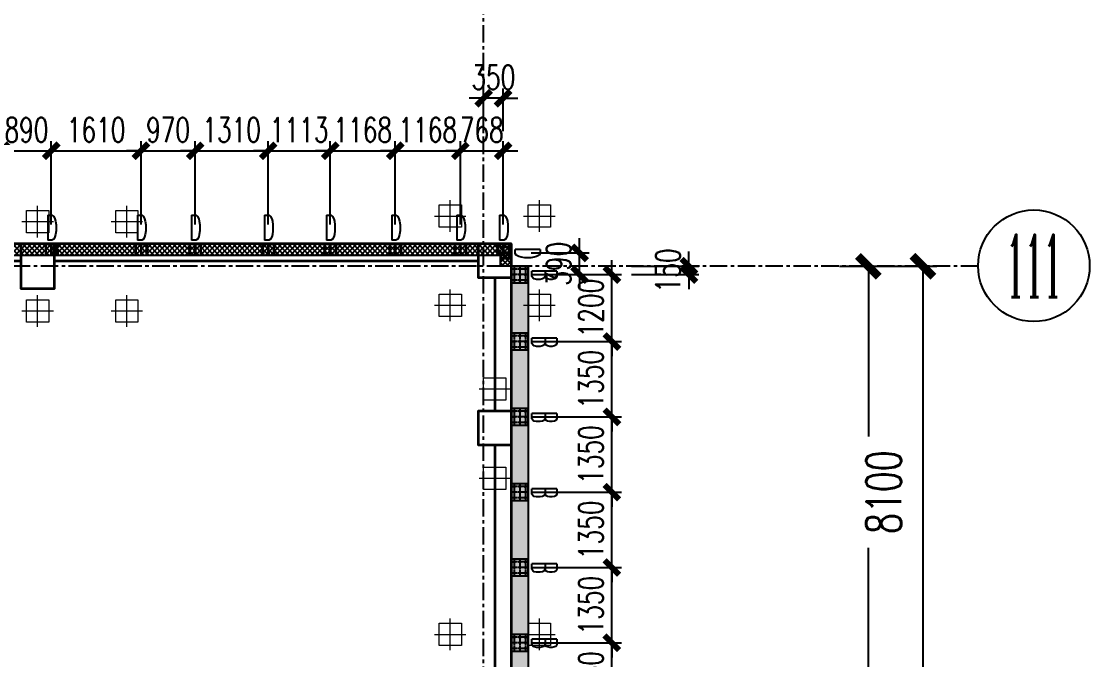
# Model space of a CAD drawing. Extents: x 782294 to 1727252, y -631030 to 17645.
# Drawn here: x 1126406 to 1145567, y -162983 to -151541 of the extents above; entities that cross this region are included whole.
import ezdxf
from ezdxf.enums import TextEntityAlignment as Align

# ---------------------------------------------------------------- set-up
doc = ezdxf.new("R2010")
doc.units = 0
doc.linetypes.add('CENTER', pattern=[2, 1.25, -0.25, 0.25, -0.25])
doc.layers.get('Defpoints').update_dxf_attribs({"color": 210})
for name, color, linetype in [('!ZN1-填充-8', 8, 'Continuous'), ('!ZN3-铝板幕墙-3', 3, 'Continuous'), ('2钢材断面', 2, 'Continuous'), ('30预埋件', 30, 'Continuous'), ('3符号', 3, 'Continuous'), ('40钢材投影', 40, 'Continuous'), ('ALT_CEN-0-30', 1, 'CENTER'), ('DIM', 173, 'Continuous'), ('DOTE', 1, 'CENTER'), ('S-HATCH1-W', 252, 'Continuous'), ('结构轮廓线', 1, 'Continuous')]:
    doc.layers.add(name, color=color, linetype=linetype)
for name, color, linetype, lineweight in [('S-col', 2, 'Continuous', 0), ('S-zhuang', 1, 'Continuous', 0), ('砼墙', 3, 'Continuous', 35), ('砼柱', 2, 'Continuous', 35)]:
    doc.layers.add(name, color=color, linetype=linetype, lineweight=lineweight)
doc.styles.add('_TCH_AXIS', font='COMPLEX', dxfattribs={"bigfont": 'GBCBIG'})
doc.styles.add('DHTEXT-1', font='romans.shx', dxfattribs={"width": 0.7, "bigfont": 'chinese.shx'})
doc.dimstyles.new('ZN175', dxfattribs={"dimscale": 175, "dimtxt": 2.5, "dimasz": 1.5, "dimexe": 1, "dimexo": 2, "dimgap": 0.9, "dimtad": 1, "dimdec": 0, "dimdsep": 46, "dimtxsty": 'DHTEXT-1', "dimblk": 'ARCHTICK', "dimcen": 2.5, "dimclrd": 173, "dimclre": 173, "dimclrt": 7, "dimazin": 2, "dimtfac": 1, "dimtdec": 0, "dimtix": 1, "dimtmove": 2, "dimatfit": 3, "dimfxl": 0, "dimtolj": 1, "dimtzin": 0, "dimarcsym": 0})
doc.dimstyles.new('ZN250', dxfattribs={"dimscale": 250, "dimtxt": 2.5, "dimasz": 1.5, "dimexe": 1, "dimexo": 2, "dimgap": 0.9, "dimtad": 1, "dimdec": 0, "dimdsep": 46, "dimtxsty": 'DHTEXT-1', "dimblk": 'ARCHTICK', "dimcen": 2.5, "dimclrd": 173, "dimclre": 173, "dimclrt": 7, "dimazin": 2, "dimtfac": 1, "dimtdec": 0, "dimtix": 1, "dimtmove": 2, "dimatfit": 3, "dimfxl": 0, "dimarcsym": 0})

# ---------------------------------------------------------------- blocks, each defined once
blk = doc.blocks.new('_ArchTick')
at = {"color": 0, "linetype": 'ByBlock', "const_width": 0.4}
blk.add_lwpolyline([(-0.5, -0.5), (0.5, 0.5)], dxfattribs=at)
blk = doc.blocks.new('*D1352')
at = {"layer": 'Defpoints', "color": 0, "ltscale": 2500, "transparency": 16777216}
for p in [(130984, 90000), (130984, 81900), (132000, 81900)]:
    blk.add_point(p, dxfattribs=at)
at = {"layer": 'DIM', "color": 173, "linetype": 'ByBlock', "lineweight": -2, "ltscale": 2500, "transparency": 16777216}
for p, q in [((131484, 90000), (132250, 90000)), ((132000, 90000), (132000, 86946)), ((132000, 81900), (132000, 84954)), ((131484, 81900), (132250, 81900))]:
    blk.add_line(p, q, dxfattribs=at)
at = {"layer": 'DIM', "color": 173, "lineweight": -2, "ltscale": 2500, "transparency": 16777216, "xscale": 375, "yscale": 375, "zscale": 375}
for p, rotation in [((132000, 90000), 90), ((132000, 81900), 270)]:
    blk.add_blockref('_ArchTick', p, dxfattribs=dict(at, rotation=rotation))
at = {"layer": 'DIM', "color": 7, "ltscale": 2500, "transparency": 16777216, "insert": (132275, 85950), "char_height": 625, "attachment_point": 5, "rotation": 90, "style": 'DHTEXT-1'}
blk.add_mtext('8100', dxfattribs=at)
blk = doc.blocks.new('*D1372')
at = {"layer": 'Defpoints', "color": 0, "ltscale": 2500, "transparency": 16777216}
for p in [(131084, 90000), (131084, 0), (132980, 0)]:
    blk.add_point(p, dxfattribs=at)
at = {"layer": 'DIM', "color": 173, "linetype": 'ByBlock', "lineweight": -2, "ltscale": 2500, "transparency": 16777216}
for p, q in [((131584, 90000), (133230, 90000)), ((132980, 90000), (132980, 46204)), ((132980, 0), (132980, 43796)), ((131584, 0), (133230, 0))]:
    blk.add_line(p, q, dxfattribs=at)
at = {"layer": 'DIM', "color": 173, "lineweight": -2, "ltscale": 2500, "transparency": 16777216, "xscale": 375, "yscale": 375, "zscale": 375}
for p, rotation in [((132980, 90000), 90), ((132980, 0), 270)]:
    blk.add_blockref('_ArchTick', p, dxfattribs=dict(at, rotation=rotation))
at = {"layer": 'DIM', "color": 7, "ltscale": 2500, "transparency": 16777216, "insert": (133255, 45000), "char_height": 625, "attachment_point": 5, "rotation": 90, "style": 'DHTEXT-1'}
blk.add_mtext('90000', dxfattribs=at)
blk = doc.blocks.new('卓越-轴号')
blk.add_circle((0, 0), 4)
at = {"color": 0, "style": '_TCH_AXIS', "width": 1.041667, "flags": 8}
blk.add_attdef('A', text='', height=4.48, dxfattribs=at).set_placement((-2, -2.24), (2, -2.24), align=Align.FIT)
blk = doc.blocks.new('20250913105919')
at = {"layer": '结构轮廓线', "color": 1, "ltscale": 500}
blk.add_line((125600, 90000), (125900, 90000), dxfattribs=at)
blk.add_lwpolyline([(125900, 90000), (125900, 79200)], dxfattribs=at)
blk = doc.blocks.new('A$C6AFE39C8')
at = {"layer": '砼柱', "lineweight": 35}
for points in [[(-8200, 0), (-8800, 0), (-8800, -800), (-8200, -800)], [(0, 0), (-600, 0), (-600, -600), (0, -600)], [(0, -3000), (-600, -3000), (-600, -3600), (0, -3600)]]:
    blk.add_lwpolyline(points, close=True, dxfattribs=at)
blk = doc.blocks.new('A$C5b102a0f')
at = {"layer": '砼墙', "lineweight": 35}
for p, q in [((125000, 90400), (117400, 90400)), ((117400, 90100), (125000, 90100)), ((125300, 89800), (125300, 87400)), ((125600, 87400), (125600, 89800)), ((125300, 86800), (125300, 82100)), ((125600, 82100), (125600, 86800))]:
    blk.add_line(p, q, dxfattribs=at)
at = {"layer": 'S-col'}
blk.add_blockref('A$C6AFE39C8', (125600, 90400), dxfattribs=at)
blk = doc.blocks.new('20250903183753')
at = {"layer": '2钢材断面'}
for p, q in [((150, 0), (-150, 0)), ((-150, 0), (-150, -300)), ((150, -300), (150, 0)), ((-150, -300), (150, -300))]:
    blk.add_line(p, q, dxfattribs=at)
at = {"layer": '40钢材投影'}
for centre, radius in [((-100, -50), 12), ((-100, -150), 12), ((-100, -50), 6), ((-100, -150), 6), ((0, -50), 12), ((0, -150), 12), ((0, -50), 6), ((0, -150), 6), ((100, -50), 12), ((100, -150), 12), ((100, -50), 6), ((100, -150), 6), ((-100, -250), 12), ((-100, -250), 6), ((0, -250), 12), ((0, -250), 6), ((100, -251), 12), ((100, -251), 6)]:
    blk.add_circle(centre, radius, dxfattribs=at)
at = {"layer": 'ALT_CEN-0-30', "ltscale": 20}
for p, q in [((-100, 0), (-100, -300)), ((0, 0), (0, -300)), ((100, 0), (100, -300)), ((-150, -50), (150, -50)), ((-150, -150), (150, -150)), ((-150, -250), (150, -250))]:
    blk.add_line(p, q, dxfattribs=at)
blk = doc.blocks.new('20250903183821')
at = {"ltscale": 50}
blk.add_blockref('20250903183753', (0, 0), dxfattribs=at)
at = {"layer": '30预埋件', "style": 'DHTEXT-1', "text_generation_flag": 6, "width": 0.55}
blk.add_attdef('B', (-105, 65), '', height=450, rotation=180, dxfattribs=at)
blk = doc.blocks.new('234')
at = {"layer": '!ZN1-填充-8'}
h = blk.add_hatch(color=252, dxfattribs=at)
h.dxf.hatch_style = 1
h.paths.add_polyline_path([(-105, -10), (-113, -10), (-105, -18)])
h = blk.add_hatch(color=252, dxfattribs=at)
h.dxf.hatch_style = 1
h.paths.add_polyline_path([(-95, -18), (-105, -18), (-105, -10), (-95, -10)])
h = blk.add_hatch(color=252, dxfattribs=at)
h.dxf.hatch_style = 1
h.paths.add_polyline_path([(-95, -10), (-87, -10), (-95, -18)])
h = blk.add_hatch(color=252, dxfattribs=at)
h.dxf.hatch_style = 1
h.paths.add_polyline_path([(-5, -10), (-13, -10), (-5, -18)])
h = blk.add_hatch(color=252, dxfattribs=at)
h.dxf.hatch_style = 1
h.paths.add_polyline_path([(5, -18), (-5, -18), (-5, -10), (5, -10)])
h = blk.add_hatch(color=252, dxfattribs=at)
h.dxf.hatch_style = 1
h.paths.add_polyline_path([(5, -10), (13, -10), (5, -18)])
h = blk.add_hatch(color=252, dxfattribs=at)
h.dxf.hatch_style = 1
h.paths.add_polyline_path([(95, -10), (87, -10), (95, -18)])
h = blk.add_hatch(color=252, dxfattribs=at)
h.dxf.hatch_style = 1
h.paths.add_polyline_path([(105, -18), (95, -18), (95, -10), (105, -10)])
h = blk.add_hatch(color=252, dxfattribs=at)
h.dxf.hatch_style = 1
h.paths.add_polyline_path([(105, -10), (113, -10), (105, -18)])
at = {"layer": '2钢材断面'}
for p, q in [((-150, 0), (-150, -10)), ((150, 0), (-150, 0)), ((150, 0), (150, -10)), ((-94, -10), (-150, -10)), ((0, -10), (-94, -10)), ((106, -10), (0, -10)), ((150, -10), (106, -10))]:
    blk.add_line(p, q, dxfattribs=at)
at = {"layer": '40钢材投影'}
for p, q in [((-105, -18), (-113, -10)), ((-105, -10), (-105, -200)), ((-95, -10), (-95, -200)), ((-95, -18), (-87, -10)), ((-5, -18), (-13, -10)), ((-5, -10), (-5, -200)), ((5, -10), (5, -200)), ((5, -18), (13, -10)), ((95, -18), (87, -10)), ((95, -10), (95, -200)), ((105, -10), (105, -200)), ((105, -18), (113, -10)), ((-95, -200), (-105, -200)), ((5, -200), (-5, -200)), ((105, -200), (95, -200))]:
    blk.add_line(p, q, dxfattribs=at)
for points in [[(-95, -172), (-95, -150), (-85, -150), (-85, -200), (-95, -200), (-95, -184)], [(5, -172), (5, -150), (15, -150), (15, -200), (5, -200), (5, -184)], [(105, -172), (105, -150), (115, -150), (115, -200), (105, -200), (105, -184)]]:
    blk.add_lwpolyline(points, dxfattribs=at)
at = {"layer": 'ALT_CEN-0-30', "ltscale": 0.3}
for p, q in [((-100, 0), (-100, -215)), ((0, 0), (0, -215)), ((100, 0), (100, -215))]:
    blk.add_line(p, q, dxfattribs=at)
blk = doc.blocks.new('20250912151943')
at = {"layer": '40钢材投影', "color": 2, "ltscale": 500, "rotation": 180}
blk.add_blockref('234', (0, 0), dxfattribs=at)
at = {"layer": '30预埋件', "style": 'DHTEXT-1', "text_generation_flag": 6, "width": 0.55}
blk.add_attdef('B', (105, -65), '', height=450, dxfattribs=at)
blk = doc.blocks.new('20250913102435')
at = {"ltscale": 500, "rotation": 270}
for p in [(125900, 89850), (125900, 88650), (125900, 87300), (125900, 85950), (125900, 84600), (125900, 83250)]:
    blk.add_blockref('20250903183821', p, dxfattribs=at).add_auto_attribs({'B': 'B'})
at = {"layer": '结构轮廓线', "ltscale": 500}
for p, rotation in [((117345, 90400), 180), ((118955, 90400), 180), ((119925, 90400), 180), ((121235, 90400), 180), ((122347, 90400), 180), ((123515, 90400), 180), ((124682, 90400), 180), ((125450, 90400), 180), ((125600, 90240), 90)]:
    blk.add_blockref('20250912151943', p, dxfattribs=dict(at, rotation=rotation)).add_auto_attribs({'B': 'D'})
blk = doc.blocks.new('*D550')
at = {"layer": 'Defpoints', "color": 0, "ltscale": 1750, "transparency": 16777216}
for p in [(1135047, -153861), (1134280, -155531), (1135047, -155531)]:
    blk.add_point(p, dxfattribs=at)
at = {"layer": 'DIM', "color": 173, "linetype": 'ByBlock', "lineweight": -2, "ltscale": 1750, "transparency": 16777216}
for p, q in [((1134280, -155181), (1134280, -153686)), ((1135047, -155181), (1135047, -153686)), ((1134280, -153861), (1134017, -153861)), ((1134280, -153861), (1135047, -153861)), ((1135047, -153861), (1135310, -153861))]:
    blk.add_line(p, q, dxfattribs=at)
at = {"layer": 'DIM', "color": 173, "lineweight": -2, "ltscale": 1750, "transparency": 16777216, "xscale": 262.5, "yscale": 262.5, "zscale": 262.5}
blk.add_blockref('_ArchTick', (1134280, -153861), dxfattribs=at)
at = {"layer": 'DIM', "color": 173, "lineweight": -2, "ltscale": 1750, "transparency": 16777216, "xscale": 262.5, "yscale": 262.5, "zscale": 262.5, "rotation": 180}
blk.add_blockref('_ArchTick', (1135047, -153861), dxfattribs=at)
at = {"layer": 'DIM', "color": 7, "ltscale": 1750, "transparency": 16777216, "insert": (1134664, -153485), "char_height": 437.5, "attachment_point": 5, "style": 'DHTEXT-1'}
blk.add_mtext('\\A1;768', dxfattribs=at)
blk = doc.blocks.new('*D551')
at = {"layer": 'Defpoints', "color": 0, "ltscale": 1750, "transparency": 16777216}
for p in [(1134280, -153861), (1133112, -155531), (1134280, -155531)]:
    blk.add_point(p, dxfattribs=at)
at = {"layer": 'DIM', "color": 173, "linetype": 'ByBlock', "lineweight": -2, "ltscale": 1750, "transparency": 16777216}
for p, q in [((1133112, -155181), (1133112, -153686)), ((1134280, -155181), (1134280, -153686)), ((1133112, -153861), (1132850, -153861)), ((1133112, -153861), (1134280, -153861)), ((1134280, -153861), (1134542, -153861))]:
    blk.add_line(p, q, dxfattribs=at)
at = {"layer": 'DIM', "color": 173, "lineweight": -2, "ltscale": 1750, "transparency": 16777216, "xscale": 262.5, "yscale": 262.5, "zscale": 262.5}
blk.add_blockref('_ArchTick', (1133112, -153861), dxfattribs=at)
at = {"layer": 'DIM', "color": 173, "lineweight": -2, "ltscale": 1750, "transparency": 16777216, "xscale": 262.5, "yscale": 262.5, "zscale": 262.5, "rotation": 180}
blk.add_blockref('_ArchTick', (1134280, -153861), dxfattribs=at)
at = {"layer": 'DIM', "color": 7, "ltscale": 1750, "transparency": 16777216, "insert": (1133696, -153485), "char_height": 437.5, "attachment_point": 5, "style": 'DHTEXT-1'}
blk.add_mtext('\\A1;1168', dxfattribs=at)
blk = doc.blocks.new('*D552')
at = {"layer": 'Defpoints', "color": 0, "ltscale": 1750, "transparency": 16777216}
for p in [(1133112, -153861), (1131945, -155531), (1133112, -155531)]:
    blk.add_point(p, dxfattribs=at)
at = {"layer": 'DIM', "color": 173, "linetype": 'ByBlock', "lineweight": -2, "ltscale": 1750, "transparency": 16777216}
for p, q in [((1131945, -155181), (1131945, -153686)), ((1133112, -155181), (1133112, -153686)), ((1131945, -153861), (1131682, -153861)), ((1131945, -153861), (1133112, -153861)), ((1133112, -153861), (1133375, -153861))]:
    blk.add_line(p, q, dxfattribs=at)
at = {"layer": 'DIM', "color": 173, "lineweight": -2, "ltscale": 1750, "transparency": 16777216, "xscale": 262.5, "yscale": 262.5, "zscale": 262.5}
blk.add_blockref('_ArchTick', (1131945, -153861), dxfattribs=at)
at = {"layer": 'DIM', "color": 173, "lineweight": -2, "ltscale": 1750, "transparency": 16777216, "xscale": 262.5, "yscale": 262.5, "zscale": 262.5, "rotation": 180}
blk.add_blockref('_ArchTick', (1133112, -153861), dxfattribs=at)
at = {"layer": 'DIM', "color": 7, "ltscale": 1750, "transparency": 16777216, "insert": (1132529, -153485), "char_height": 437.5, "attachment_point": 5, "style": 'DHTEXT-1'}
blk.add_mtext('\\A1;1168', dxfattribs=at)
blk = doc.blocks.new('*D553')
at = {"layer": 'Defpoints', "color": 0, "ltscale": 1750, "transparency": 16777216}
for p in [(1131945, -153861), (1130832, -155531), (1131945, -155531)]:
    blk.add_point(p, dxfattribs=at)
at = {"layer": 'DIM', "color": 173, "linetype": 'ByBlock', "lineweight": -2, "ltscale": 1750, "transparency": 16777216}
for p, q in [((1130832, -155181), (1130832, -153686)), ((1131945, -155181), (1131945, -153686)), ((1130832, -153861), (1130570, -153861)), ((1130832, -153861), (1131945, -153861)), ((1131945, -153861), (1132207, -153861))]:
    blk.add_line(p, q, dxfattribs=at)
at = {"layer": 'DIM', "color": 173, "lineweight": -2, "ltscale": 1750, "transparency": 16777216, "xscale": 262.5, "yscale": 262.5, "zscale": 262.5}
blk.add_blockref('_ArchTick', (1130832, -153861), dxfattribs=at)
at = {"layer": 'DIM', "color": 173, "lineweight": -2, "ltscale": 1750, "transparency": 16777216, "xscale": 262.5, "yscale": 262.5, "zscale": 262.5, "rotation": 180}
blk.add_blockref('_ArchTick', (1131945, -153861), dxfattribs=at)
at = {"layer": 'DIM', "color": 7, "ltscale": 1750, "transparency": 16777216, "insert": (1131389, -153485), "char_height": 437.5, "attachment_point": 5, "style": 'DHTEXT-1'}
blk.add_mtext('\\A1;1113', dxfattribs=at)
blk = doc.blocks.new('*D554')
at = {"layer": 'Defpoints', "color": 0, "ltscale": 1750, "transparency": 16777216}
for p in [(1130832, -153861), (1129522, -155531), (1130832, -155531)]:
    blk.add_point(p, dxfattribs=at)
at = {"layer": 'DIM', "color": 173, "linetype": 'ByBlock', "lineweight": -2, "ltscale": 1750, "transparency": 16777216}
for p, q in [((1129522, -155181), (1129522, -153686)), ((1130832, -155181), (1130832, -153686)), ((1129522, -153861), (1129260, -153861)), ((1129522, -153861), (1130832, -153861)), ((1130832, -153861), (1131095, -153861))]:
    blk.add_line(p, q, dxfattribs=at)
at = {"layer": 'DIM', "color": 173, "lineweight": -2, "ltscale": 1750, "transparency": 16777216, "xscale": 262.5, "yscale": 262.5, "zscale": 262.5}
blk.add_blockref('_ArchTick', (1129522, -153861), dxfattribs=at)
at = {"layer": 'DIM', "color": 173, "lineweight": -2, "ltscale": 1750, "transparency": 16777216, "xscale": 262.5, "yscale": 262.5, "zscale": 262.5, "rotation": 180}
blk.add_blockref('_ArchTick', (1130832, -153861), dxfattribs=at)
at = {"layer": 'DIM', "color": 7, "ltscale": 1750, "transparency": 16777216, "insert": (1130177, -153485), "char_height": 437.5, "attachment_point": 5, "style": 'DHTEXT-1'}
blk.add_mtext('\\A1;1310', dxfattribs=at)
blk = doc.blocks.new('*D555')
at = {"layer": 'Defpoints', "color": 0, "ltscale": 1750, "transparency": 16777216}
for p in [(1129522, -153861), (1128552, -155531), (1129522, -155531)]:
    blk.add_point(p, dxfattribs=at)
at = {"layer": 'DIM', "color": 173, "linetype": 'ByBlock', "lineweight": -2, "ltscale": 1750, "transparency": 16777216}
for p, q in [((1128552, -155181), (1128552, -153686)), ((1129522, -155181), (1129522, -153686)), ((1128552, -153861), (1128290, -153861)), ((1128552, -153861), (1129522, -153861)), ((1129522, -153861), (1129785, -153861))]:
    blk.add_line(p, q, dxfattribs=at)
at = {"layer": 'DIM', "color": 173, "lineweight": -2, "ltscale": 1750, "transparency": 16777216, "xscale": 262.5, "yscale": 262.5, "zscale": 262.5}
blk.add_blockref('_ArchTick', (1128552, -153861), dxfattribs=at)
at = {"layer": 'DIM', "color": 173, "lineweight": -2, "ltscale": 1750, "transparency": 16777216, "xscale": 262.5, "yscale": 262.5, "zscale": 262.5, "rotation": 180}
blk.add_blockref('_ArchTick', (1129522, -153861), dxfattribs=at)
at = {"layer": 'DIM', "color": 7, "ltscale": 1750, "transparency": 16777216, "insert": (1129037, -153485), "char_height": 437.5, "attachment_point": 5, "style": 'DHTEXT-1'}
blk.add_mtext('\\A1;970', dxfattribs=at)
blk = doc.blocks.new('*D556')
at = {"layer": 'Defpoints', "color": 0, "ltscale": 1750, "transparency": 16777216}
for p in [(1128552, -153861), (1126942, -155531), (1128552, -155531)]:
    blk.add_point(p, dxfattribs=at)
at = {"layer": 'DIM', "color": 173, "linetype": 'ByBlock', "lineweight": -2, "ltscale": 1750, "transparency": 16777216}
for p, q in [((1126942, -155181), (1126942, -153686)), ((1128552, -155181), (1128552, -153686)), ((1126942, -153861), (1128552, -153861))]:
    blk.add_line(p, q, dxfattribs=at)
at = {"layer": 'DIM', "color": 173, "lineweight": -2, "ltscale": 1750, "transparency": 16777216, "xscale": 262.5, "yscale": 262.5, "zscale": 262.5, "rotation": 180}
blk.add_blockref('_ArchTick', (1126942, -153861), dxfattribs=at)
at = {"layer": 'DIM', "color": 173, "lineweight": -2, "ltscale": 1750, "transparency": 16777216, "xscale": 262.5, "yscale": 262.5, "zscale": 262.5}
blk.add_blockref('_ArchTick', (1128552, -153861), dxfattribs=at)
at = {"layer": 'DIM', "color": 7, "ltscale": 1750, "transparency": 16777216, "insert": (1127747, -153485), "char_height": 437.5, "attachment_point": 5, "style": 'DHTEXT-1'}
blk.add_mtext('\\A1;1610', dxfattribs=at)
blk = doc.blocks.new('*D557')
at = {"layer": 'Defpoints', "color": 0, "ltscale": 1750, "transparency": 16777216}
for p in [(1126942, -153861), (1126052, -155531), (1126942, -155531)]:
    blk.add_point(p, dxfattribs=at)
at = {"layer": 'DIM', "color": 173, "linetype": 'ByBlock', "lineweight": -2, "ltscale": 1750, "transparency": 16777216}
for p, q in [((1126052, -155181), (1126052, -153686)), ((1126942, -155181), (1126942, -153686)), ((1126052, -153861), (1125790, -153861)), ((1126052, -153861), (1126942, -153861)), ((1126942, -153861), (1127205, -153861))]:
    blk.add_line(p, q, dxfattribs=at)
at = {"layer": 'DIM', "color": 173, "lineweight": -2, "ltscale": 1750, "transparency": 16777216, "xscale": 262.5, "yscale": 262.5, "zscale": 262.5}
blk.add_blockref('_ArchTick', (1126052, -153861), dxfattribs=at)
at = {"layer": 'DIM', "color": 173, "lineweight": -2, "ltscale": 1750, "transparency": 16777216, "xscale": 262.5, "yscale": 262.5, "zscale": 262.5, "rotation": 180}
blk.add_blockref('_ArchTick', (1126942, -153861), dxfattribs=at)
at = {"layer": 'DIM', "color": 7, "ltscale": 1750, "transparency": 16777216, "insert": (1126497, -153485), "char_height": 437.5, "attachment_point": 5, "style": 'DHTEXT-1'}
blk.add_mtext('\\A1;890', dxfattribs=at)
blk = doc.blocks.new('*D756')
at = {"layer": 'Defpoints', "color": 0, "ltscale": 1750, "transparency": 16777216}
for p in [(1135197, -155691), (1136418, -155691), (1135197, -156081)]:
    blk.add_point(p, dxfattribs=at)
at = {"layer": 'DIM', "color": 173, "linetype": 'ByBlock', "lineweight": -2, "ltscale": 1750, "transparency": 16777216}
for p, q in [((1136418, -155691), (1136418, -155429)), ((1135547, -155691), (1136593, -155691)), ((1136418, -156081), (1136418, -155691)), ((1135547, -156081), (1136593, -156081)), ((1136418, -156081), (1136418, -156344))]:
    blk.add_line(p, q, dxfattribs=at)
at = {"layer": 'DIM', "color": 173, "lineweight": -2, "ltscale": 1750, "transparency": 16777216, "xscale": 262.5, "yscale": 262.5, "zscale": 262.5}
for p, rotation in [((1136418, -155691), 270), ((1136418, -156081), 90)]:
    blk.add_blockref('_ArchTick', p, dxfattribs=dict(at, rotation=rotation))
at = {"layer": 'DIM', "color": 7, "ltscale": 1750, "transparency": 16777216, "insert": (1136042, -155886), "char_height": 437.5, "attachment_point": 5, "rotation": 90, "style": 'DHTEXT-1'}
blk.add_mtext('\\A1;390', dxfattribs=at)
blk = doc.blocks.new('*D757')
at = {"layer": 'Defpoints', "color": 0, "ltscale": 1750, "transparency": 16777216}
for p in [(1135197, -156081), (1136997, -156081), (1135197, -157281)]:
    blk.add_point(p, dxfattribs=at)
at = {"layer": 'DIM', "color": 173, "linetype": 'ByBlock', "lineweight": -2, "ltscale": 1750, "transparency": 16777216}
for p, q in [((1136997, -156081), (1136997, -155819)), ((1135547, -156081), (1137172, -156081)), ((1136997, -157281), (1136997, -156081)), ((1135547, -157281), (1137172, -157281)), ((1136997, -157281), (1136997, -157544))]:
    blk.add_line(p, q, dxfattribs=at)
at = {"layer": 'DIM', "color": 173, "lineweight": -2, "ltscale": 1750, "transparency": 16777216, "xscale": 262.5, "yscale": 262.5, "zscale": 262.5}
for p, rotation in [((1136997, -156081), 270), ((1136997, -157281), 90)]:
    blk.add_blockref('_ArchTick', p, dxfattribs=dict(at, rotation=rotation))
at = {"layer": 'DIM', "color": 7, "ltscale": 1750, "transparency": 16777216, "insert": (1136621, -156681), "char_height": 437.5, "attachment_point": 5, "rotation": 90, "style": 'DHTEXT-1'}
blk.add_mtext('\\A1;1200', dxfattribs=at)
blk = doc.blocks.new('*D758')
at = {"layer": 'Defpoints', "color": 0, "ltscale": 1750, "transparency": 16777216}
for p in [(1135197, -157281), (1136997, -157281), (1135197, -158631)]:
    blk.add_point(p, dxfattribs=at)
at = {"layer": 'DIM', "color": 173, "linetype": 'ByBlock', "lineweight": -2, "ltscale": 1750, "transparency": 16777216}
for p, q in [((1136997, -157281), (1136997, -157019)), ((1135547, -157281), (1137172, -157281)), ((1136997, -158631), (1136997, -157281)), ((1135547, -158631), (1137172, -158631)), ((1136997, -158631), (1136997, -158894))]:
    blk.add_line(p, q, dxfattribs=at)
at = {"layer": 'DIM', "color": 173, "lineweight": -2, "ltscale": 1750, "transparency": 16777216, "xscale": 262.5, "yscale": 262.5, "zscale": 262.5}
for p, rotation in [((1136997, -157281), 270), ((1136997, -158631), 90)]:
    blk.add_blockref('_ArchTick', p, dxfattribs=dict(at, rotation=rotation))
at = {"layer": 'DIM', "color": 7, "ltscale": 1750, "transparency": 16777216, "insert": (1136621, -157956), "char_height": 437.5, "attachment_point": 5, "rotation": 90, "style": 'DHTEXT-1'}
blk.add_mtext('\\A1;1350', dxfattribs=at)
blk = doc.blocks.new('*D759')
at = {"layer": 'Defpoints', "color": 0, "ltscale": 1750, "transparency": 16777216}
for p in [(1135197, -158631), (1136997, -158631), (1135197, -159981)]:
    blk.add_point(p, dxfattribs=at)
at = {"layer": 'DIM', "color": 173, "linetype": 'ByBlock', "lineweight": -2, "ltscale": 1750, "transparency": 16777216}
for p, q in [((1136997, -158631), (1136997, -158369)), ((1135547, -158631), (1137172, -158631)), ((1136997, -159981), (1136997, -158631)), ((1135547, -159981), (1137172, -159981)), ((1136997, -159981), (1136997, -160244))]:
    blk.add_line(p, q, dxfattribs=at)
at = {"layer": 'DIM', "color": 173, "lineweight": -2, "ltscale": 1750, "transparency": 16777216, "xscale": 262.5, "yscale": 262.5, "zscale": 262.5}
for p, rotation in [((1136997, -158631), 270), ((1136997, -159981), 90)]:
    blk.add_blockref('_ArchTick', p, dxfattribs=dict(at, rotation=rotation))
at = {"layer": 'DIM', "color": 7, "ltscale": 1750, "transparency": 16777216, "insert": (1136621, -159306), "char_height": 437.5, "attachment_point": 5, "rotation": 90, "style": 'DHTEXT-1'}
blk.add_mtext('\\A1;1350', dxfattribs=at)
blk = doc.blocks.new('*D760')
at = {"layer": 'Defpoints', "color": 0, "ltscale": 1750, "transparency": 16777216}
for p in [(1135197, -159981), (1136997, -159981), (1135197, -161331)]:
    blk.add_point(p, dxfattribs=at)
at = {"layer": 'DIM', "color": 173, "linetype": 'ByBlock', "lineweight": -2, "ltscale": 1750, "transparency": 16777216}
for p, q in [((1136997, -159981), (1136997, -159719)), ((1135547, -159981), (1137172, -159981)), ((1136997, -161331), (1136997, -159981)), ((1135547, -161331), (1137172, -161331)), ((1136997, -161331), (1136997, -161594))]:
    blk.add_line(p, q, dxfattribs=at)
at = {"layer": 'DIM', "color": 173, "lineweight": -2, "ltscale": 1750, "transparency": 16777216, "xscale": 262.5, "yscale": 262.5, "zscale": 262.5}
for p, rotation in [((1136997, -159981), 270), ((1136997, -161331), 90)]:
    blk.add_blockref('_ArchTick', p, dxfattribs=dict(at, rotation=rotation))
at = {"layer": 'DIM', "color": 7, "ltscale": 1750, "transparency": 16777216, "insert": (1136621, -160656), "char_height": 437.5, "attachment_point": 5, "rotation": 90, "style": 'DHTEXT-1'}
blk.add_mtext('\\A1;1350', dxfattribs=at)
blk = doc.blocks.new('*D761')
at = {"layer": 'Defpoints', "color": 0, "ltscale": 1750, "transparency": 16777216}
for p in [(1135197, -161331), (1136997, -161331), (1135197, -162681)]:
    blk.add_point(p, dxfattribs=at)
at = {"layer": 'DIM', "color": 173, "linetype": 'ByBlock', "lineweight": -2, "ltscale": 1750, "transparency": 16777216}
for p, q in [((1136997, -161331), (1136997, -161069)), ((1135547, -161331), (1137172, -161331)), ((1136997, -162681), (1136997, -161331)), ((1135547, -162681), (1137172, -162681)), ((1136997, -162681), (1136997, -162944))]:
    blk.add_line(p, q, dxfattribs=at)
at = {"layer": 'DIM', "color": 173, "lineweight": -2, "ltscale": 1750, "transparency": 16777216, "xscale": 262.5, "yscale": 262.5, "zscale": 262.5}
for p, rotation in [((1136997, -161331), 270), ((1136997, -162681), 90)]:
    blk.add_blockref('_ArchTick', p, dxfattribs=dict(at, rotation=rotation))
at = {"layer": 'DIM', "color": 7, "ltscale": 1750, "transparency": 16777216, "insert": (1136621, -162006), "char_height": 437.5, "attachment_point": 5, "rotation": 90, "style": 'DHTEXT-1'}
blk.add_mtext('\\A1;1350', dxfattribs=at)
blk = doc.blocks.new('*D762')
at = {"layer": 'Defpoints', "color": 0, "ltscale": 1750, "transparency": 16777216}
for p in [(1135197, -162681), (1136997, -162681), (1135197, -164031)]:
    blk.add_point(p, dxfattribs=at)
at = {"layer": 'DIM', "color": 173, "linetype": 'ByBlock', "lineweight": -2, "ltscale": 1750, "transparency": 16777216}
for p, q in [((1136997, -162681), (1136997, -162419)), ((1135547, -162681), (1137172, -162681)), ((1136997, -164031), (1136997, -162681)), ((1135547, -164031), (1137172, -164031)), ((1136997, -164031), (1136997, -164294))]:
    blk.add_line(p, q, dxfattribs=at)
at = {"layer": 'DIM', "color": 173, "lineweight": -2, "ltscale": 1750, "transparency": 16777216, "xscale": 262.5, "yscale": 262.5, "zscale": 262.5}
for p, rotation in [((1136997, -162681), 270), ((1136997, -164031), 90)]:
    blk.add_blockref('_ArchTick', p, dxfattribs=dict(at, rotation=rotation))
at = {"layer": 'DIM', "color": 7, "ltscale": 1750, "transparency": 16777216, "insert": (1136621, -163356), "char_height": 437.5, "attachment_point": 5, "rotation": 90, "style": 'DHTEXT-1'}
blk.add_mtext('\\A1;1350', dxfattribs=at)
blk = doc.blocks.new('*D1329')
at = {"layer": 'Defpoints', "color": 0, "ltscale": 1750, "transparency": 16777216}
for p in [(1134697, -152919), (1134697, -153861), (1135047, -153861)]:
    blk.add_point(p, dxfattribs=at)
at = {"layer": '砼柱', "color": 173, "linetype": 'ByBlock', "lineweight": -2, "ltscale": 1750, "transparency": 16777216}
for p, q in [((1134697, -153511), (1134697, -152744)), ((1135047, -153511), (1135047, -152744)), ((1134697, -152919), (1134435, -152919)), ((1135047, -152919), (1134697, -152919)), ((1135047, -152919), (1135310, -152919))]:
    blk.add_line(p, q, dxfattribs=at)
at = {"layer": '砼柱', "color": 173, "lineweight": -2, "ltscale": 1750, "transparency": 16777216, "xscale": 262.5, "yscale": 262.5, "zscale": 262.5}
blk.add_blockref('_ArchTick', (1134697, -152919), dxfattribs=at)
at = {"layer": '砼柱', "color": 173, "lineweight": -2, "ltscale": 1750, "transparency": 16777216, "xscale": 262.5, "yscale": 262.5, "zscale": 262.5, "rotation": 180}
blk.add_blockref('_ArchTick', (1135047, -152919), dxfattribs=at)
at = {"layer": '砼柱', "color": 7, "ltscale": 1750, "transparency": 16777216, "insert": (1134872, -152543), "char_height": 437.5, "attachment_point": 5, "style": 'DHTEXT-1'}
blk.add_mtext('\\A1;350', dxfattribs=at)
blk = doc.blocks.new('*D1330')
at = {"layer": 'Defpoints', "color": 0, "ltscale": 1750, "transparency": 16777216}
for p in [(1136997, -155931), (1138380, -155931), (1136997, -156081)]:
    blk.add_point(p, dxfattribs=at)
at = {"layer": '砼柱', "color": 173, "linetype": 'ByBlock', "lineweight": -2, "ltscale": 1750, "transparency": 16777216}
for p, q in [((1138380, -155931), (1138380, -155669)), ((1137347, -155931), (1138555, -155931)), ((1138380, -156081), (1138380, -155931)), ((1137347, -156081), (1138555, -156081)), ((1138380, -156081), (1138380, -156344))]:
    blk.add_line(p, q, dxfattribs=at)
at = {"layer": '砼柱', "color": 173, "lineweight": -2, "ltscale": 1750, "transparency": 16777216, "xscale": 262.5, "yscale": 262.5, "zscale": 262.5}
for p, rotation in [((1138380, -155931), 270), ((1138380, -156081), 90)]:
    blk.add_blockref('_ArchTick', p, dxfattribs=dict(at, rotation=rotation))
at = {"layer": '砼柱', "color": 7, "ltscale": 1750, "transparency": 16777216, "insert": (1138004, -156006), "char_height": 437.5, "attachment_point": 5, "rotation": 90, "style": 'DHTEXT-1'}
blk.add_mtext('\\A1;150', dxfattribs=at)
blk = doc.blocks.new('A$C08FF7A6C')
at = {"layer": '砼墙', "lineweight": 35}
for p, q in [((6800, 0), (600, 0)), ((15000, 0), (7400, 0)), ((600, -300), (6800, -300)), ((7400, -300), (15000, -300)), ((15300, -600), (15300, -3000)), ((15600, -3000), (15600, -600)), ((0, -800), (0, -8300)), ((300, -8300), (300, -800)), ((15300, -3600), (15300, -8300)), ((15600, -8300), (15600, -3600)), ((6800, -8600), (600, -8600)), ((15000, -8600), (7400, -8600)), ((0, -8900), (0, -16300)), ((300, -16300), (300, -8900)), ((600, -8900), (6800, -8900)), ((7400, -8900), (15000, -8900)), ((15300, -8900), (15300, -16300)), ((15600, -16300), (15600, -8900)), ((4400, -16600), (600, -16600)), ((15000, -16600), (5000, -16600)), ((600, -16900), (4400, -16900)), ((5000, -16900), (15000, -16900))]:
    blk.add_line(p, q, dxfattribs=at)
at = {"layer": '砼柱', "lineweight": 35}
for points in [[(600, 0), (0, 0), (0, -800), (600, -800)], [(7400, 0), (6800, 0), (6800, -800), (7400, -800)], [(15600, 0), (15000, 0), (15000, -600), (15600, -600)], [(15600, -3000), (15000, -3000), (15000, -3600), (15600, -3600)], [(600, -8300), (0, -8300), (0, -8900), (600, -8900)], [(7400, -8300), (6800, -8300), (6800, -8900), (7400, -8900)], [(15600, -8300), (15000, -8300), (15000, -8900), (15600, -8900)], [(600, -16300), (0, -16300), (0, -16900), (600, -16900)], [(5000, -16300), (4400, -16300), (4400, -16900), (5000, -16900)], [(15600, -16300), (15000, -16300), (15000, -16900), (15600, -16900)]]:
    blk.add_lwpolyline(points, close=True, dxfattribs=at)
blk = doc.blocks.new('FZ-400')
for p, q in [((0, -283), (0, 283)), ((-283, 0), (283, 0))]:
    blk.add_line(p, q)
blk.add_lwpolyline([(200, -200), (-200, -200), (-200, 200), (200, 200)], close=True)
blk = doc.blocks.new('A$Cda0970a6')
at = {"layer": 'S-HATCH1-W'}
h = blk.add_hatch(dxfattribs=at)
h.set_pattern_fill('ANSI37', color=256, scale=20)
h.set_pattern_definition([(45, (208858.42, -79951.82), (-44.90128, 44.90128), []), (135, (208858.42, -79951.82), (-44.90128, -44.90128), [])])
h.paths.add_polyline_path([(110000, 90200), (125600, 90200), (125600, 90400), (110000, 90400)])
h = blk.add_hatch(dxfattribs=at)
h.set_pattern_fill('ANSI37', color=256, scale=20)
h.set_pattern_definition([(45, (208858.46, -80251.82), (-44.90128, 44.90128), []), (135, (208858.46, -80251.82), (-44.90128, -44.90128), [])])
h.paths.add_polyline_path([(125400, 90200), (125600, 90200), (125600, 90000), (125400, 90000)])
h = blk.add_hatch(dxfattribs=at)
h.set_pattern_fill('HONEY', color=256, scale=20)
h.set_pattern_definition([(0, (208858.463, -99851.82), (95.25, 54.992613), [63.5, -127]), (120, (208858.463, -99851.82), (-95.25, 54.992613), [63.5, -127]), (60, (208858.463, -99851.82), (2e-07, 109.985226), [-127, 63.5])])
h.paths.add_polyline_path([(125900, 79200), (125600, 79200), (125600, 90000), (125900, 90000)])
for points in [[(110000, 90200), (125600, 90200), (125600, 90400), (110000, 90400)], [(125400, 90200), (125600, 90200), (125600, 90000), (125400, 90000)], [(125900, 79200), (125600, 79200), (125600, 90000), (125900, 90000)]]:
    blk.add_lwpolyline(points, close=True, dxfattribs=at)
at = {"layer": 'S-col'}
blk.add_blockref('A$C08FF7A6C', (110000, 90400), dxfattribs=at)
at = {"layer": 'S-zhuang', "color": 0, "ltscale": 0.5}
for p in [(117100, 90800), (118700, 90800), (124500, 90900), (126100, 90900), (117100, 89200), (118700, 89200), (124500, 89300), (126100, 89300), (125300, 87800), (125300, 86200), (124500, 83400), (126100, 83400)]:
    blk.add_blockref('FZ-400', p, dxfattribs=at)
blk = doc.blocks.new('20250901082728')
at = {"layer": 'DOTE', "ltscale": 250}
for p, q in [((125100, -5988.9), (125100, 99662.3)), ((133969.2, 90000), (-8092.2, 90000))]:
    blk.add_line(p, q, dxfattribs=at)
at = {"layer": '3符号', "color": 7}
ref = blk.add_blockref('卓越-轴号', (134969.3, 90008.7), dxfattribs=dict(at, xscale=250, yscale=250, zscale=250))
ref.add_attrib('A', '111', dxfattribs={"layer": '0', "color": 0, "height": 1120, "style": '_TCH_AXIS', "width": 0.480769}).set_placement((134469.3, 89448.7), (135469.3, 89448.7), align=Align.FIT)
at = {"layer": 'DIM', "ltscale": 2500}
for base, p1, p2, picture, middle in [((132000, 81900), (130984.1, 90000), (130984.1, 81900), '*D1352', (132275, 85950)), ((132979.6, 0), (131084.1, 90000), (131084.1, 0), '*D1372', (133254.6, 45000))]:
    dim = blk.add_linear_dim(base=base, p1=p1, p2=p2, angle=270, dimstyle='ZN250', dxfattribs=at)
    dim.commit()
    dim.dimension.update_dxf_attribs({"geometry": picture, "text_midpoint": middle, "dimtype": 129})

msp = doc.modelspace()

# ---------------------------------------------------------------- block references
at = {"layer": '!ZN3-铝板幕墙-3', "ltscale": 1750}
msp.add_blockref('A$Cda0970a6', (1009597.3, -245931.2), dxfattribs=at)
at = {"ltscale": 2000}
msp.add_blockref('20250901082728', (1009597.3, -245931.2), dxfattribs=at)
at = {"layer": '结构轮廓线', "ltscale": 500}
for name in ['20250913105919', '20250913102435']:
    msp.add_blockref(name, (1009597.3, -245931.2), dxfattribs=at)
at = {"layer": '结构轮廓线', "color": 1, "ltscale": 5000}
msp.add_blockref('A$C5b102a0f', (1009597.3, -245931.2), dxfattribs=at)

# ---------------------------------------------------------------- dimensions: what is measured, and where the dimension line sits
at = {"layer": 'DIM', "ltscale": 1750}
for base, p1, p2, picture, middle in [((1126942.3, -153861.2), (1126052.3, -155531.2), (1126942.3, -155531.2), '*D557', (1126497.3, -153484.9)), ((1128552.3, -153861.2), (1126942.3, -155531.2), (1128552.3, -155531.2), '*D556', (1127747.3, -153484.9)), ((1129522.3, -153861.2), (1128552.3, -155531.2), (1129522.3, -155531.2), '*D555', (1129037.3, -153484.9)), ((1130832.3, -153861.2), (1129522.3, -155531.2), (1130832.3, -155531.2), '*D554', (1130177.3, -153484.9)), ((1131944.80258, -153861.17137), (1130832.30256, -155531.17138), (1131944.80258, -155531.17138), '*D553', (1131388.55257, -153484.92137)), ((1133112.3025756, -153861.1713724), (1131944.8025756, -155531.1713766), (1133112.3025756, -155531.1713766), '*D552', (1132528.5525756, -153484.9213724)), ((1134279.8025756, -153861.1713724), (1133112.3025756, -155531.1713766), (1134279.8025756, -155531.1713766), '*D551', (1133696.0525756, -153484.9213724)), ((1135047.30262, -153861.17137), (1134279.80258, -155531.17138), (1135047.30262, -155531.17138), '*D550', (1134663.5526, -153484.92137))]:
    dim = msp.add_linear_dim(base=base, p1=p1, p2=p2, dimstyle='ZN175', dxfattribs=at)
    dim.commit()
    dim.dimension.update_dxf_attribs({"geometry": picture, "text_midpoint": middle})
for base, p1, p2, picture, middle in [((1136417.8, -155691.2), (1135197.3, -156081.2), (1135197.3, -155691.2), '*D756', (1136041.5, -155886.2)), ((1136997.3, -156081.2), (1135197.3, -157281.2), (1135197.3, -156081.2), '*D757', (1136621.1, -156681.2)), ((1136997.3, -157281.2), (1135197.3, -158631.2), (1135197.3, -157281.2), '*D758', (1136621.1, -157956.2)), ((1136997.3, -158631.2), (1135197.3, -159981.2), (1135197.3, -158631.2), '*D759', (1136621.1, -159306.2)), ((1136997.3, -159981.2), (1135197.3, -161331.2), (1135197.3, -159981.2), '*D760', (1136621.1, -160656.2)), ((1136997.3, -161331.2), (1135197.3, -162681.2), (1135197.3, -161331.2), '*D761', (1136621.1, -162006.2)), ((1136997.3, -162681.2), (1135197.3, -164031.2), (1135197.3, -162681.2), '*D762', (1136621.1, -163356.2))]:
    dim = msp.add_linear_dim(base=base, p1=p1, p2=p2, angle=90, dimstyle='ZN175', dxfattribs=at)
    dim.commit()
    dim.dimension.update_dxf_attribs({"geometry": picture, "text_midpoint": middle})
at = {"layer": '砼柱', "ltscale": 1750}
dim = msp.add_linear_dim(base=(1134697.3, -152919.3), p1=(1135047.3, -153861.2), p2=(1134697.3, -153861.2), dimstyle='ZN175', dxfattribs=at)
dim.commit()
dim.dimension.update_dxf_attribs({"geometry": '*D1329', "text_midpoint": (1134872.3, -152543)})
dim = msp.add_linear_dim(base=(1138379.9, -155931.2), p1=(1136997.3, -156081.2), p2=(1136997.3, -155931.2), angle=90, dimstyle='ZN175', dxfattribs=at)
dim.commit()
dim.dimension.update_dxf_attribs({"geometry": '*D1330', "text_midpoint": (1138003.7, -156006.2)})

doc.saveas('drawing.dxf')
